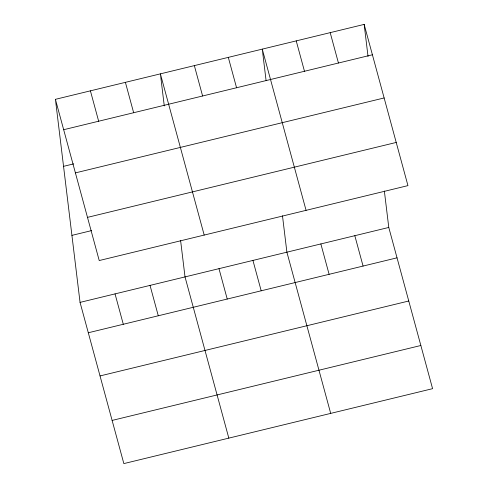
<?xml version="1.0" encoding="UTF-8"?>
<svg xmlns="http://www.w3.org/2000/svg" width="488" height="488" viewBox="0 0 488 488"><rect width="100%" height="100%" fill="white"/><g stroke="black" fill="none" stroke-linecap="round" stroke-linejoin="round"><path stroke-width="0.73" d="M55.418 99.332L364.152 24.4L407.95 185.617L99.223 260.549L55.418 99.332L80.05 302.383L123.848 463.6L432.581 388.668L388.777 227.451L384.361 191.034M63.672 129.716L372.405 54.778M63.55 166.341L73.755 163.864M75.402 172.892L384.135 97.954M87.492 217.374L396.219 142.441M71.919 235.375L91.604 230.598M80.05 302.383L388.777 227.451M88.304 332.761L397.031 257.829M100.034 375.937L408.761 301.005M112.118 420.424L420.851 345.492M330.193 32.641L338.446 63.025M354.819 235.692L363.072 266.07M296.228 40.888L304.481 71.266M320.86 243.933L329.113 274.317M306.074 210.346L262.269 49.129L266.07 80.447M330.699 413.397L286.895 252.18L282.479 215.763M228.311 57.37L236.564 87.748M252.936 260.421L261.19 290.799M194.346 65.612L202.605 95.996M218.978 268.662L227.231 299.046M204.191 235.07L160.387 73.859L164.273 105.902M228.817 438.12L185.019 276.909L180.597 240.493M125.398 82.35L133.651 112.728M150.029 285.401L158.283 315.779M90.408 90.841L98.661 121.219M115.04 293.892L123.293 324.27M364.152 24.4L368.037 56.449"/></g></svg>
